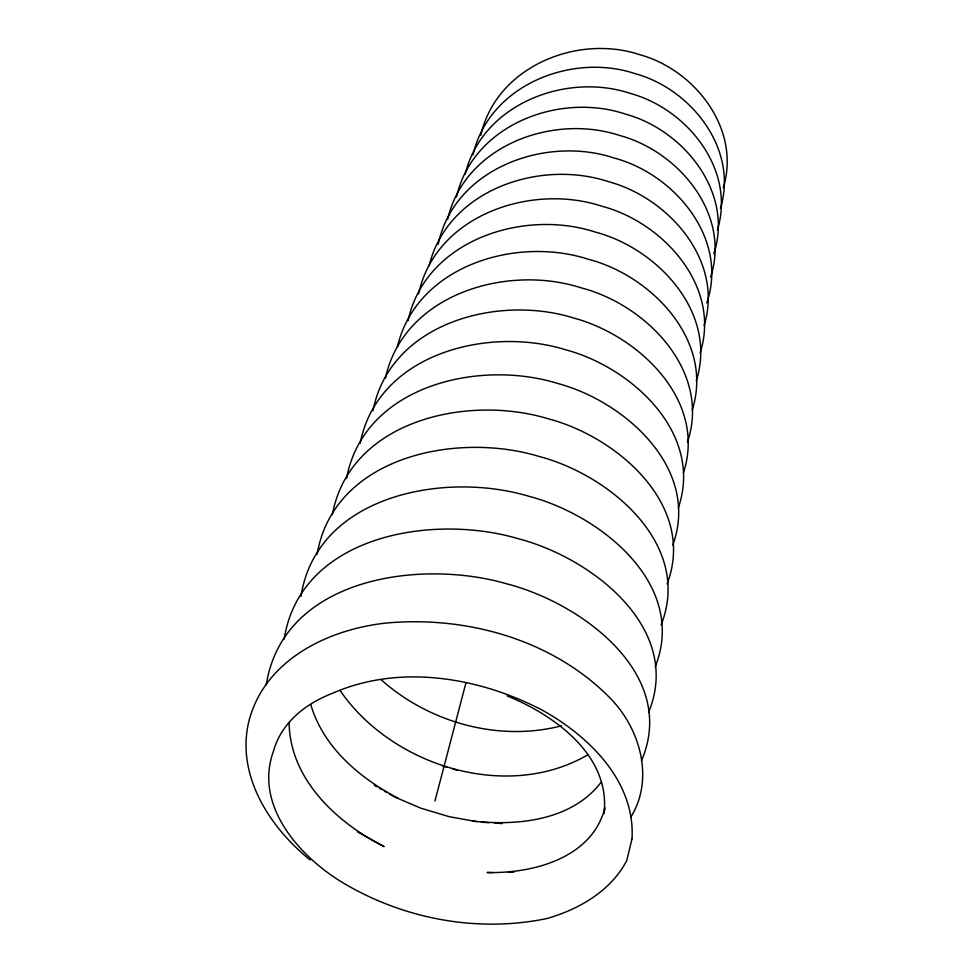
<?xml version="1.0" encoding="UTF-8"?>
<svg xmlns="http://www.w3.org/2000/svg" width="973" height="973" viewBox="0 0 973 973"><rect width="100%" height="100%" fill="white"/><g stroke="black" fill="none" stroke-linecap="round" stroke-linejoin="round"><path stroke-width="1.46" d="M266.286 684.749C283.107 577.451 420.3 558.636 506.775 583.849C580.492 602.713 678.923 673.79 641.426 760.862M284.14 639.249C300.487 534.724 433.094 513.44 518.159 538.689C590.611 557.347 683.605 627.78 648.529 712.479M300.961 596.376C316.87 494.515 445.172 471.066 528.838 496.279C599.976 514.753 687.996 584.335 655.23 666.76M317.064 554.464C333.8 456.094 456.945 431.513 538.884 456.398C609.22 474.666 693.031 544.394 661.093 624.909M332.316 514.79C349.842 419.764 468.122 394.296 548.358 418.816C617.296 436.901 696.899 505.498 667.113 583.909M604.707 809.147L604.014 813.537C610.813 755.607 554.659 715.228 507.115 695.902M346.534 478.582C363.622 385.843 478.4 358.976 557.298 383.338C624.848 401.241 700.536 468.609 672.842 544.989M360.168 443.335C377.633 353.369 488.397 325.76 565.751 349.794C631.915 367.514 703.953 433.569 678.266 508.003M372.975 410.752C390.027 322.878 497.69 294.199 573.754 318.025C638.556 335.576 707.164 400.231 683.435 472.817M385.405 378.315C403.43 294.15 506.921 263.744 581.343 287.911C646.157 304.622 711.372 371.285 687.473 442.046M397.252 347.41C415.982 265.97 515.751 235.673 588.543 259.305C651.934 275.882 714.328 340.976 692.18 410.047M408.04 320.762C425.201 240.222 523.474 208.502 595.403 232.109C657.845 248.541 717.952 313.184 696.242 380.857M418.585 293.968C435.345 215.13 531.197 182.888 601.922 206.227C663.44 222.501 721.394 286.67 700.122 352.98M429.117 265.799C447.483 190.136 539.249 158.952 608.137 181.55C668.463 197.677 724.204 260.655 704.099 325.529M438.203 244.296C453.953 168.451 545.537 135.186 614.072 158.003C674.544 173.997 728.886 238.799 706.751 302.919M447.677 219.424C464.157 145.926 552.7 113.233 619.74 135.515C678.801 151.362 731.137 214.425 710.594 277.086M456.507 197.008C472.647 124.945 559.183 92.009 625.153 114.011C683.362 129.713 733.995 192.192 713.854 253.71M465.228 174.094C482.085 104.257 565.787 71.941 630.346 93.42C687.206 108.964 736.014 169.74 717.405 229.896M473.085 154.877C488.592 85.551 571.382 52.274 635.308 73.705C691.353 89.102 738.653 149.295 720.397 208.368M480.82 135.381C495.804 67.173 577.038 33.593 640.076 54.792C695.318 70.056 741.195 129.652 723.28 187.692M434.955 800.998L465.933 682.9M604.938 807.687C592.314 858.15 532.876 873.693 487.084 872.501L493.129 872.611M601.448 781.781C572.306 820.519 517.709 826.15 472.793 821.066M630.832 817.089C654.403 779.288 640.356 729.349 610.825 698.821C553.284 639.65 466.493 615.508 385.624 623.097C327.414 629.543 264.632 660.132 248.893 721.188C235.782 775.189 269.594 827.281 310.144 859.962M587.68 754.89C506.738 802.02 391.669 765.775 340.282 690.757M561.457 725.809C498.784 742.095 429.105 722.586 381.221 679.786M508.234 872.307L514.133 872.027M481.44 822.197L488.86 822.684M494.783 823.085L502.202 823.572M477.013 821.735L449.185 816.675L420.968 808.235L394.515 796.936M442.593 765.946L446.911 767.223M452.676 768.925L456.994 770.202M357.468 831.842L384.153 846.632C336.743 822.635 289.845 779.337 289.103 722.538M374.264 785.308L376.794 786.756M379.324 788.215L381.854 789.662M384.384 791.122L386.913 792.569M389.443 794.029L393.25 796.206M397.993 798.115C359.815 778.169 323.17 747.3 310.788 704.586M632.012 838.811L626.746 860.57A202.737 129.701 14.7 0 1 547.081 918.488C476.819 933.216 401.581 918.621 340.526 881.331C297.957 854.866 253.831 804.245 273.595 750.876A168.803 107.906 14.7 0 1 332.255 693.384C399.453 663.732 478.461 677.062 541.949 709.974C588.714 735.88 635.405 781.161 632.012 838.811"/></g></svg>
